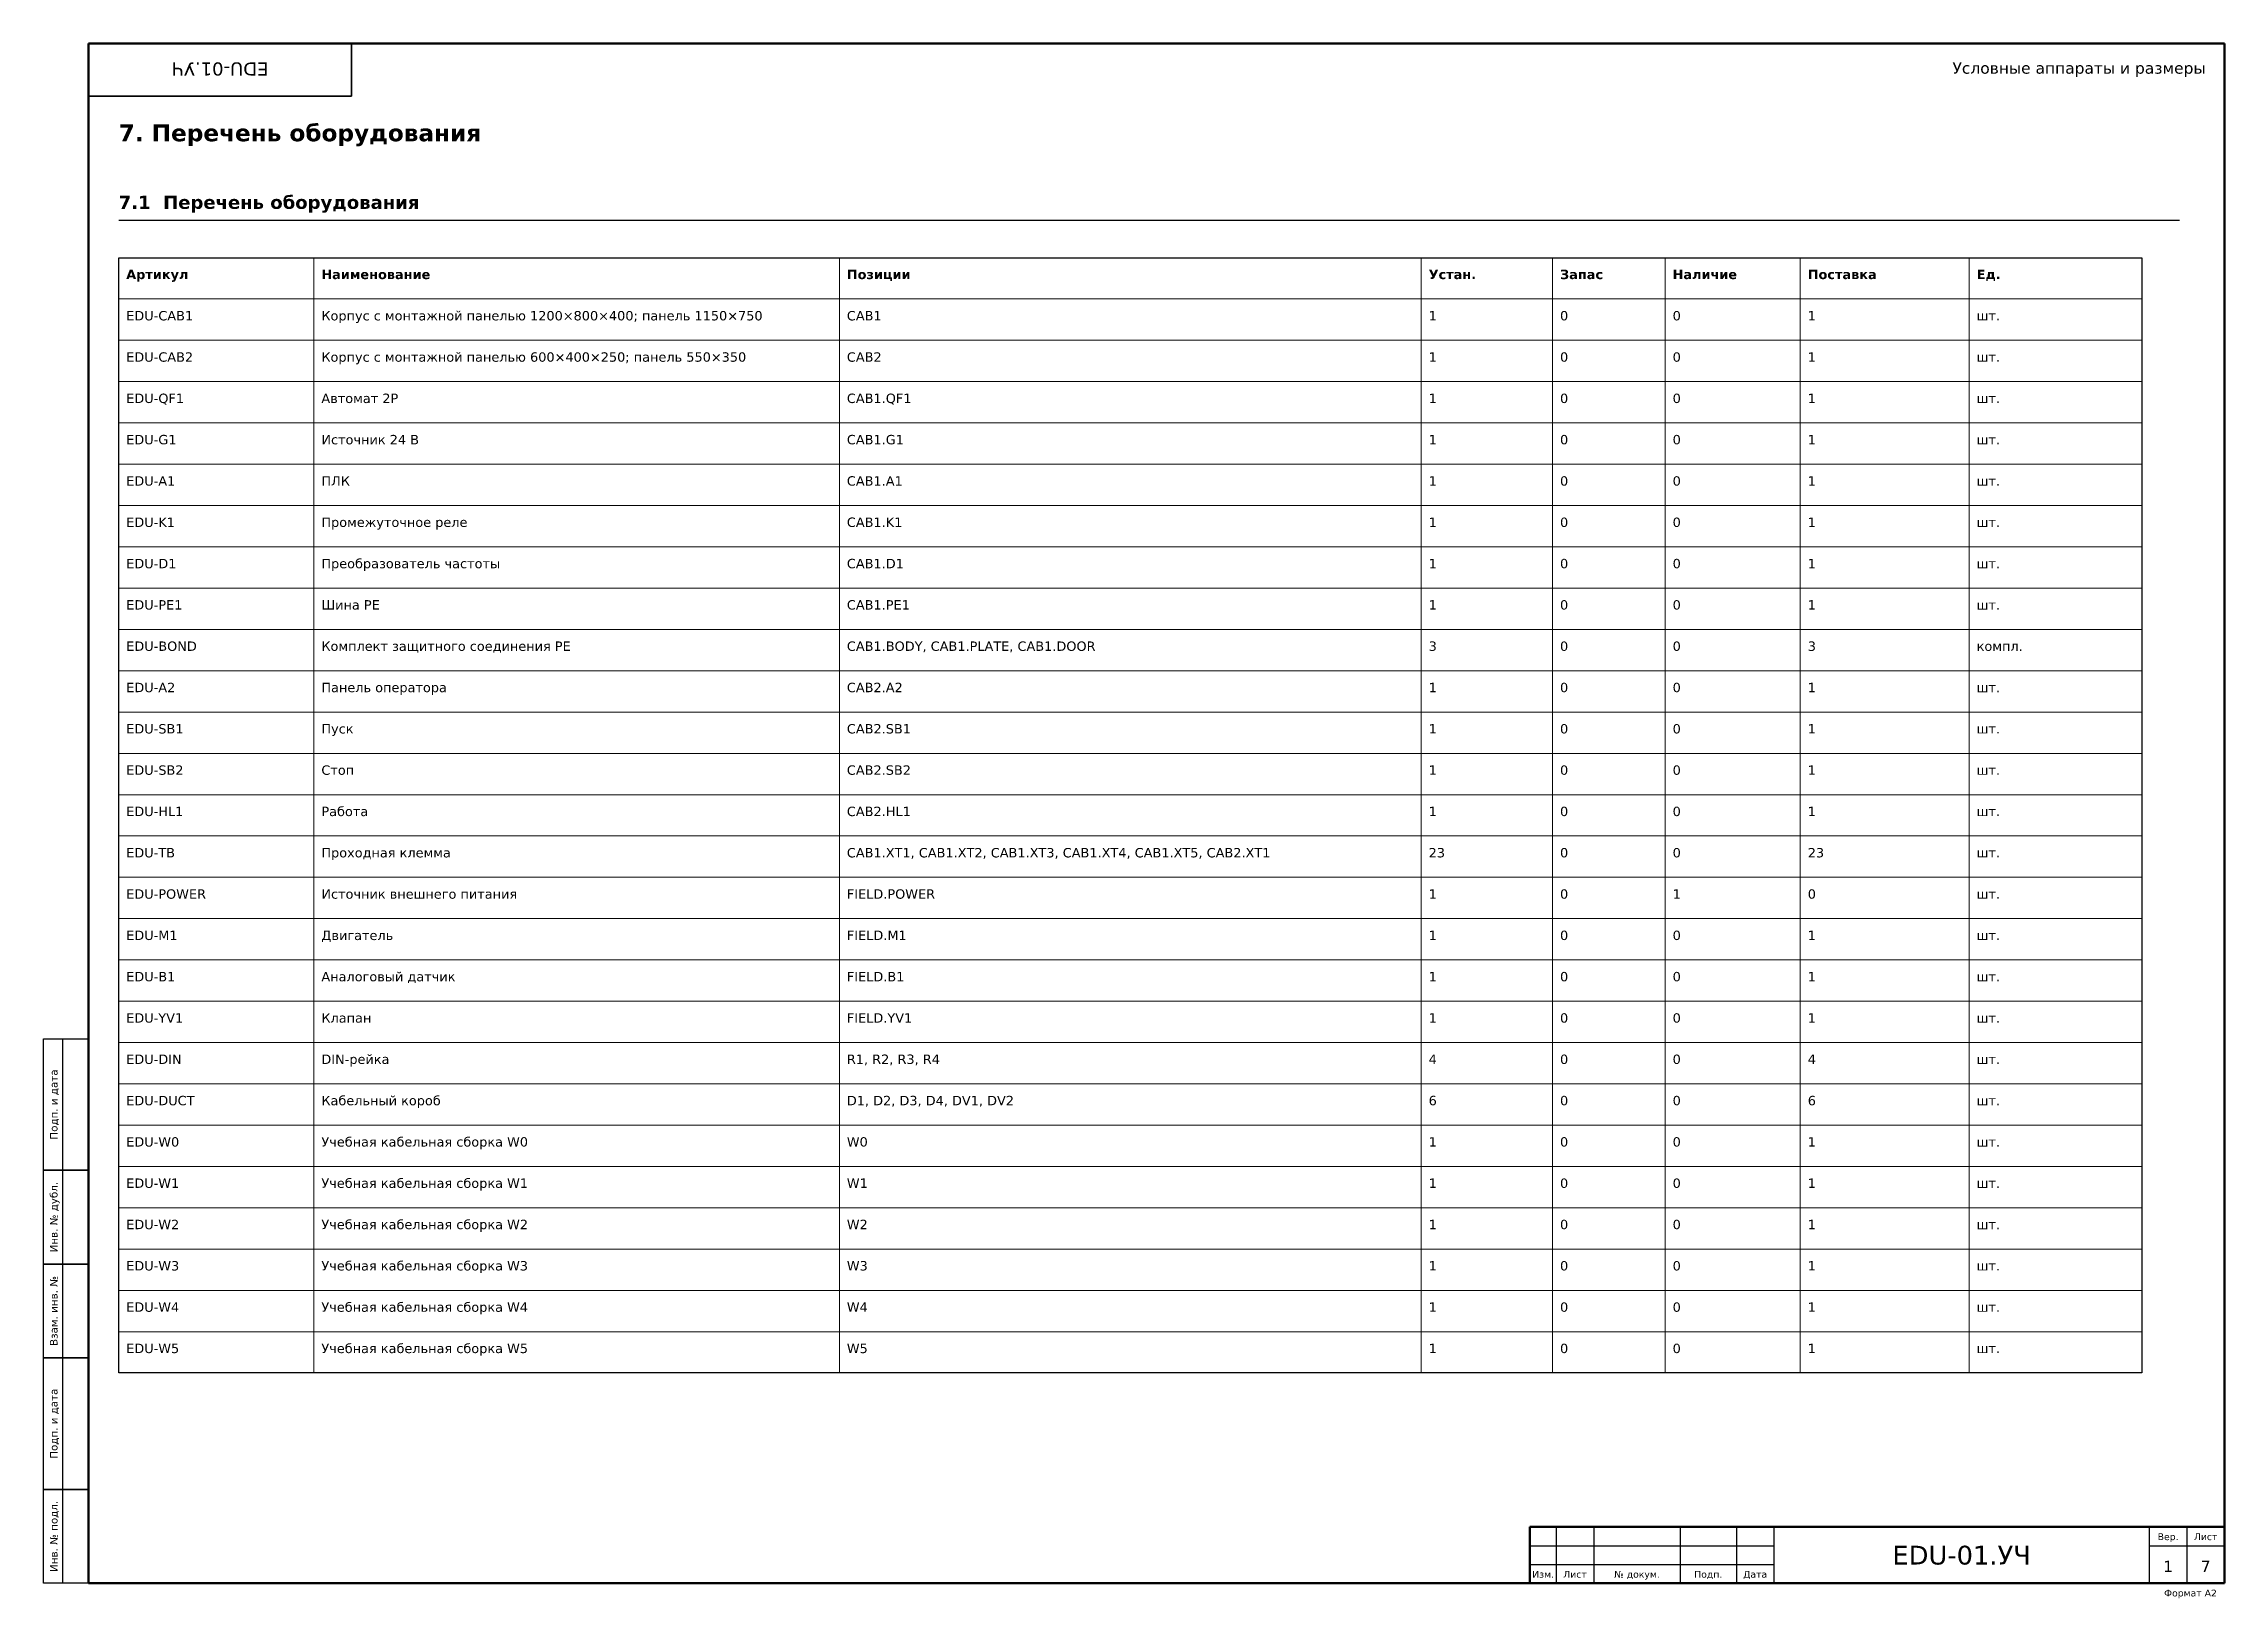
# Model space of a CAD drawing. Header units: millimetres. Extents: x 8 to 589, y 1 to 415.
import ezdxf
from ezdxf.enums import TextEntityAlignment as Align

# ---------------------------------------------------------------- set-up
doc = ezdxf.new("R2010")
doc.units = ezdxf.units.MM
for name, color, linetype in [('FRAME', 7, 'Continuous'), ('NOTES', 7, 'Continuous'), ('TEXT', 7, 'Continuous')]:
    doc.layers.add(name, color=color, linetype=linetype)
doc.styles.add('F', font='DejaVuSans.ttf')
doc.styles.add('FB', font='DejaVuSans-Bold.ttf')

msp = doc.modelspace()

# ---------------------------------------------------------------- linework, layer by layer
at = {"layer": 'FRAME', "lineweight": 50}
for p, q in [((20, 415), (589, 415)), ((20, 5), (20, 415)), ((589, 415), (589, 5)), ((404, 20), (589, 20)), ((404, 5), (404, 20)), ((589, 20), (589, 5)), ((589, 5), (20, 5)), ((589, 5), (404, 5))]:
    msp.add_line(p, q, dxfattribs=at)
at = {"layer": 'FRAME', "lineweight": 35}
for p, q in [((20, 415), (90, 415)), ((20, 401), (20, 415)), ((90, 415), (90, 401)), ((90, 401), (20, 401))]:
    msp.add_line(p, q, dxfattribs=at)
at = {"layer": 'FRAME', "lineweight": 25}
for p, q in [((8, 150), (20, 150)), ((8, 115), (8, 150)), ((13, 150), (13, 115)), ((20, 150), (20, 115)), ((8, 115), (20, 115)), ((8, 90), (8, 115)), ((20, 115), (8, 115)), ((13, 115), (13, 90)), ((20, 115), (20, 90)), ((8, 90), (20, 90)), ((8, 65), (8, 90)), ((20, 90), (8, 90)), ((13, 90), (13, 65)), ((20, 90), (20, 65)), ((8, 65), (20, 65)), ((8, 30), (8, 65)), ((20, 65), (8, 65)), ((13, 65), (13, 30)), ((20, 65), (20, 30)), ((8, 30), (20, 30)), ((8, 5), (8, 30)), ((20, 30), (8, 30)), ((13, 30), (13, 5)), ((20, 30), (20, 5)), ((411, 20), (411, 5)), ((421, 20), (421, 5)), ((444, 20), (444, 5)), ((459, 20), (459, 5)), ((469, 20), (469, 5)), ((569, 20), (569, 5)), ((579, 20), (579, 5)), ((404, 15), (469, 15)), ((569, 15), (589, 15)), ((404, 10), (469, 10)), ((20, 5), (8, 5))]:
    msp.add_line(p, q, dxfattribs=at)
at = {"layer": 'NOTES', "lineweight": 25}
msp.add_line((28, 368), (577, 368), dxfattribs=at)
at = {"layer": 'NOTES', "lineweight": 30}
for p, q in [((28, 358), (567, 358)), ((28, 61), (28, 358)), ((567, 358), (567, 61)), ((567, 61), (28, 61))]:
    msp.add_line(p, q, dxfattribs=at)
at = {"layer": 'NOTES', "lineweight": 20}
for p, q in [((80, 358), (80, 61)), ((220, 358), (220, 61)), ((375, 358), (375, 61)), ((410, 358), (410, 61)), ((440, 358), (440, 61)), ((476, 358), (476, 61)), ((521, 358), (521, 61)), ((28, 347), (567, 347)), ((28, 336), (567, 336)), ((28, 325), (567, 325)), ((28, 314), (567, 314)), ((28, 303), (567, 303)), ((28, 292), (567, 292)), ((28, 281), (567, 281)), ((28, 270), (567, 270)), ((28, 259), (567, 259)), ((28, 248), (567, 248)), ((28, 237), (567, 237)), ((28, 226), (567, 226)), ((28, 215), (567, 215)), ((28, 204), (567, 204)), ((28, 193), (567, 193)), ((28, 182), (567, 182)), ((28, 171), (567, 171)), ((28, 160), (567, 160)), ((28, 149), (567, 149)), ((28, 138), (567, 138)), ((28, 127), (567, 127)), ((28, 116), (567, 116)), ((28, 105), (567, 105)), ((28, 94), (567, 94)), ((28, 83), (567, 83)), ((28, 72), (567, 72))]:
    msp.add_line(p, q, dxfattribs=at)

# ---------------------------------------------------------------- texts
at = {"layer": 'FRAME', "style": 'F'}
for s, height, rotation, p in [('EDU-01.УЧ', 3.5, 180, (55, 410)), ('Подп. и дата', 2, 90, (11.7, 132.5)), ('Инв. № дубл.', 2, 90, (11.7, 102.5)), ('Взам. инв. №', 2, 90, (11.7, 77.5)), ('Подп. и дата', 2, 90, (11.7, 47.5)), ('Инв. № подл.', 2, 90, (11.7, 17.5))]:
    msp.add_text(s, height=height, rotation=rotation, dxfattribs=at).set_placement(p, align=Align.CENTER)
for s, height, p in [('Вер.', 1.8, (574, 16.5)), ('Лист', 1.8, (584, 16.5)), ('EDU-01.УЧ', 5, (519, 10)), ('Изм.', 1.8, (407.5, 6.5)), ('Лист', 1.8, (416, 6.5)), ('№ докум.', 1.8, (432.5, 6.5)), ('Подп.', 1.8, (451.5, 6.5)), ('Дата', 1.8, (464, 6.5)), ('1', 3, (574, 8)), ('7', 3, (584, 8))]:
    msp.add_text(s, height=height, dxfattribs=at).set_placement(p, align=Align.CENTER)
msp.add_text('Формат A2', height=1.8, dxfattribs=at).set_placement((587, 1.5), align=Align.RIGHT)
at = {"layer": 'TEXT', "style": 'F'}
msp.add_text('Условные аппараты и размеры', height=3, dxfattribs=at).set_placement((584, 407), align=Align.RIGHT)
at = {"layer": 'TEXT'}
for s, height, style, p in [('7. Перечень оборудования', 4.5, 'FB', (28, 389)), ('7.1  Перечень оборудования', 3.5, 'FB', (28, 371)), ('Артикул', 2.5, 'FB', (30, 352.3)), ('Наименование', 2.5, 'FB', (82, 352.3)), ('Позиции', 2.5, 'FB', (222, 352.3)), ('Устан.', 2.5, 'FB', (377, 352.3)), ('Запас', 2.5, 'FB', (412, 352.3)), ('Наличие', 2.5, 'FB', (442, 352.3)), ('Поставка', 2.5, 'FB', (478, 352.3)), ('Ед.', 2.5, 'FB', (523, 352.3)), ('EDU-CAB1', 2.5, 'F', (30, 341.3)), ('Корпус с монтажной панелью 1200×800×400; панель 1150×750', 2.5, 'F', (82, 341.3)), ('CAB1', 2.5, 'F', (222, 341.3)), ('1', 2.5, 'F', (377, 341.3)), ('0', 2.5, 'F', (412, 341.3)), ('0', 2.5, 'F', (442, 341.3)), ('1', 2.5, 'F', (478, 341.3)), ('шт.', 2.5, 'F', (523, 341.3)), ('EDU-CAB2', 2.5, 'F', (30, 330.3)), ('Корпус с монтажной панелью 600×400×250; панель 550×350', 2.5, 'F', (82, 330.3)), ('CAB2', 2.5, 'F', (222, 330.3)), ('1', 2.5, 'F', (377, 330.3)), ('0', 2.5, 'F', (412, 330.3)), ('0', 2.5, 'F', (442, 330.3)), ('1', 2.5, 'F', (478, 330.3)), ('шт.', 2.5, 'F', (523, 330.3)), ('EDU-QF1', 2.5, 'F', (30, 319.3)), ('Автомат 2P', 2.5, 'F', (82, 319.3)), ('CAB1.QF1', 2.5, 'F', (222, 319.3)), ('1', 2.5, 'F', (377, 319.3)), ('0', 2.5, 'F', (412, 319.3)), ('0', 2.5, 'F', (442, 319.3)), ('1', 2.5, 'F', (478, 319.3)), ('шт.', 2.5, 'F', (523, 319.3)), ('EDU-G1', 2.5, 'F', (30, 308.3)), ('Источник 24 В', 2.5, 'F', (82, 308.3)), ('CAB1.G1', 2.5, 'F', (222, 308.3)), ('1', 2.5, 'F', (377, 308.3)), ('0', 2.5, 'F', (412, 308.3)), ('0', 2.5, 'F', (442, 308.3)), ('1', 2.5, 'F', (478, 308.3)), ('шт.', 2.5, 'F', (523, 308.3)), ('EDU-A1', 2.5, 'F', (30, 297.3)), ('ПЛК', 2.5, 'F', (82, 297.3)), ('CAB1.A1', 2.5, 'F', (222, 297.3)), ('1', 2.5, 'F', (377, 297.3)), ('0', 2.5, 'F', (412, 297.3)), ('0', 2.5, 'F', (442, 297.3)), ('1', 2.5, 'F', (478, 297.3)), ('шт.', 2.5, 'F', (523, 297.3)), ('EDU-K1', 2.5, 'F', (30, 286.3)), ('Промежуточное реле', 2.5, 'F', (82, 286.3)), ('CAB1.K1', 2.5, 'F', (222, 286.3)), ('1', 2.5, 'F', (377, 286.3)), ('0', 2.5, 'F', (412, 286.3)), ('0', 2.5, 'F', (442, 286.3)), ('1', 2.5, 'F', (478, 286.3)), ('шт.', 2.5, 'F', (523, 286.3)), ('EDU-D1', 2.5, 'F', (30, 275.3)), ('Преобразователь частоты', 2.5, 'F', (82, 275.3)), ('CAB1.D1', 2.5, 'F', (222, 275.3)), ('1', 2.5, 'F', (377, 275.3)), ('0', 2.5, 'F', (412, 275.3)), ('0', 2.5, 'F', (442, 275.3)), ('1', 2.5, 'F', (478, 275.3)), ('шт.', 2.5, 'F', (523, 275.3)), ('EDU-PE1', 2.5, 'F', (30, 264.3)), ('Шина PE', 2.5, 'F', (82, 264.3)), ('CAB1.PE1', 2.5, 'F', (222, 264.3)), ('1', 2.5, 'F', (377, 264.3)), ('0', 2.5, 'F', (412, 264.3)), ('0', 2.5, 'F', (442, 264.3)), ('1', 2.5, 'F', (478, 264.3)), ('шт.', 2.5, 'F', (523, 264.3)), ('EDU-BOND', 2.5, 'F', (30, 253.3)), ('Комплект защитного соединения PE', 2.5, 'F', (82, 253.3)), ('CAB1.BODY, CAB1.PLATE, CAB1.DOOR', 2.5, 'F', (222, 253.3)), ('3', 2.5, 'F', (377, 253.3)), ('0', 2.5, 'F', (412, 253.3)), ('0', 2.5, 'F', (442, 253.3)), ('3', 2.5, 'F', (478, 253.3)), ('компл.', 2.5, 'F', (523, 253.3)), ('EDU-A2', 2.5, 'F', (30, 242.3)), ('Панель оператора', 2.5, 'F', (82, 242.3)), ('CAB2.A2', 2.5, 'F', (222, 242.3)), ('1', 2.5, 'F', (377, 242.3)), ('0', 2.5, 'F', (412, 242.3)), ('0', 2.5, 'F', (442, 242.3)), ('1', 2.5, 'F', (478, 242.3)), ('шт.', 2.5, 'F', (523, 242.3)), ('EDU-SB1', 2.5, 'F', (30, 231.3)), ('Пуск', 2.5, 'F', (82, 231.3)), ('CAB2.SB1', 2.5, 'F', (222, 231.3)), ('1', 2.5, 'F', (377, 231.3)), ('0', 2.5, 'F', (412, 231.3)), ('0', 2.5, 'F', (442, 231.3)), ('1', 2.5, 'F', (478, 231.3)), ('шт.', 2.5, 'F', (523, 231.3)), ('EDU-SB2', 2.5, 'F', (30, 220.3)), ('Стоп', 2.5, 'F', (82, 220.3)), ('CAB2.SB2', 2.5, 'F', (222, 220.3)), ('1', 2.5, 'F', (377, 220.3)), ('0', 2.5, 'F', (412, 220.3)), ('0', 2.5, 'F', (442, 220.3)), ('1', 2.5, 'F', (478, 220.3)), ('шт.', 2.5, 'F', (523, 220.3)), ('EDU-HL1', 2.5, 'F', (30, 209.3)), ('Работа', 2.5, 'F', (82, 209.3)), ('CAB2.HL1', 2.5, 'F', (222, 209.3)), ('1', 2.5, 'F', (377, 209.3)), ('0', 2.5, 'F', (412, 209.3)), ('0', 2.5, 'F', (442, 209.3)), ('1', 2.5, 'F', (478, 209.3)), ('шт.', 2.5, 'F', (523, 209.3)), ('EDU-TB', 2.5, 'F', (30, 198.3)), ('Проходная клемма', 2.5, 'F', (82, 198.3)), ('CAB1.XT1, CAB1.XT2, CAB1.XT3, CAB1.XT4, CAB1.XT5, CAB2.XT1', 2.5, 'F', (222, 198.3)), ('23', 2.5, 'F', (377, 198.3)), ('0', 2.5, 'F', (412, 198.3)), ('0', 2.5, 'F', (442, 198.3)), ('23', 2.5, 'F', (478, 198.3)), ('шт.', 2.5, 'F', (523, 198.3)), ('EDU-POWER', 2.5, 'F', (30, 187.3)), ('Источник внешнего питания', 2.5, 'F', (82, 187.3)), ('FIELD.POWER', 2.5, 'F', (222, 187.3)), ('1', 2.5, 'F', (377, 187.3)), ('0', 2.5, 'F', (412, 187.3)), ('1', 2.5, 'F', (442, 187.3)), ('0', 2.5, 'F', (478, 187.3)), ('шт.', 2.5, 'F', (523, 187.3)), ('EDU-M1', 2.5, 'F', (30, 176.3)), ('Двигатель', 2.5, 'F', (82, 176.3)), ('FIELD.M1', 2.5, 'F', (222, 176.3)), ('1', 2.5, 'F', (377, 176.3)), ('0', 2.5, 'F', (412, 176.3)), ('0', 2.5, 'F', (442, 176.3)), ('1', 2.5, 'F', (478, 176.3)), ('шт.', 2.5, 'F', (523, 176.3)), ('EDU-B1', 2.5, 'F', (30, 165.3)), ('Аналоговый датчик', 2.5, 'F', (82, 165.3)), ('FIELD.B1', 2.5, 'F', (222, 165.3)), ('1', 2.5, 'F', (377, 165.3)), ('0', 2.5, 'F', (412, 165.3)), ('0', 2.5, 'F', (442, 165.3)), ('1', 2.5, 'F', (478, 165.3)), ('шт.', 2.5, 'F', (523, 165.3)), ('EDU-YV1', 2.5, 'F', (30, 154.3)), ('Клапан', 2.5, 'F', (82, 154.3)), ('FIELD.YV1', 2.5, 'F', (222, 154.3)), ('1', 2.5, 'F', (377, 154.3)), ('0', 2.5, 'F', (412, 154.3)), ('0', 2.5, 'F', (442, 154.3)), ('1', 2.5, 'F', (478, 154.3)), ('шт.', 2.5, 'F', (523, 154.3)), ('EDU-DIN', 2.5, 'F', (30, 143.3)), ('DIN-рейка', 2.5, 'F', (82, 143.3)), ('R1, R2, R3, R4', 2.5, 'F', (222, 143.3)), ('4', 2.5, 'F', (377, 143.3)), ('0', 2.5, 'F', (412, 143.3)), ('0', 2.5, 'F', (442, 143.3)), ('4', 2.5, 'F', (478, 143.3)), ('шт.', 2.5, 'F', (523, 143.3)), ('EDU-DUCT', 2.5, 'F', (30, 132.3)), ('Кабельный короб', 2.5, 'F', (82, 132.3)), ('D1, D2, D3, D4, DV1, DV2', 2.5, 'F', (222, 132.3)), ('6', 2.5, 'F', (377, 132.3)), ('0', 2.5, 'F', (412, 132.3)), ('0', 2.5, 'F', (442, 132.3)), ('6', 2.5, 'F', (478, 132.3)), ('шт.', 2.5, 'F', (523, 132.3)), ('EDU-W0', 2.5, 'F', (30, 121.3)), ('Учебная кабельная сборка W0', 2.5, 'F', (82, 121.3)), ('W0', 2.5, 'F', (222, 121.3)), ('1', 2.5, 'F', (377, 121.3)), ('0', 2.5, 'F', (412, 121.3)), ('0', 2.5, 'F', (442, 121.3)), ('1', 2.5, 'F', (478, 121.3)), ('шт.', 2.5, 'F', (523, 121.3)), ('EDU-W1', 2.5, 'F', (30, 110.3)), ('Учебная кабельная сборка W1', 2.5, 'F', (82, 110.3)), ('W1', 2.5, 'F', (222, 110.3)), ('1', 2.5, 'F', (377, 110.3)), ('0', 2.5, 'F', (412, 110.3)), ('0', 2.5, 'F', (442, 110.3)), ('1', 2.5, 'F', (478, 110.3)), ('шт.', 2.5, 'F', (523, 110.3)), ('EDU-W2', 2.5, 'F', (30, 99.3)), ('Учебная кабельная сборка W2', 2.5, 'F', (82, 99.3)), ('W2', 2.5, 'F', (222, 99.3)), ('1', 2.5, 'F', (377, 99.3)), ('0', 2.5, 'F', (412, 99.3)), ('0', 2.5, 'F', (442, 99.3)), ('1', 2.5, 'F', (478, 99.3)), ('шт.', 2.5, 'F', (523, 99.3)), ('EDU-W3', 2.5, 'F', (30, 88.3)), ('Учебная кабельная сборка W3', 2.5, 'F', (82, 88.3)), ('W3', 2.5, 'F', (222, 88.3)), ('1', 2.5, 'F', (377, 88.3)), ('0', 2.5, 'F', (412, 88.3)), ('0', 2.5, 'F', (442, 88.3)), ('1', 2.5, 'F', (478, 88.3)), ('шт.', 2.5, 'F', (523, 88.3)), ('EDU-W4', 2.5, 'F', (30, 77.3)), ('Учебная кабельная сборка W4', 2.5, 'F', (82, 77.3)), ('W4', 2.5, 'F', (222, 77.3)), ('1', 2.5, 'F', (377, 77.3)), ('0', 2.5, 'F', (412, 77.3)), ('0', 2.5, 'F', (442, 77.3)), ('1', 2.5, 'F', (478, 77.3)), ('шт.', 2.5, 'F', (523, 77.3)), ('EDU-W5', 2.5, 'F', (30, 66.3)), ('Учебная кабельная сборка W5', 2.5, 'F', (82, 66.3)), ('W5', 2.5, 'F', (222, 66.3)), ('1', 2.5, 'F', (377, 66.3)), ('0', 2.5, 'F', (412, 66.3)), ('0', 2.5, 'F', (442, 66.3)), ('1', 2.5, 'F', (478, 66.3)), ('шт.', 2.5, 'F', (523, 66.3))]:
    msp.add_text(s, height=height, dxfattribs=dict(at, style=style)).set_placement(p)

doc.saveas('drawing.dxf')
